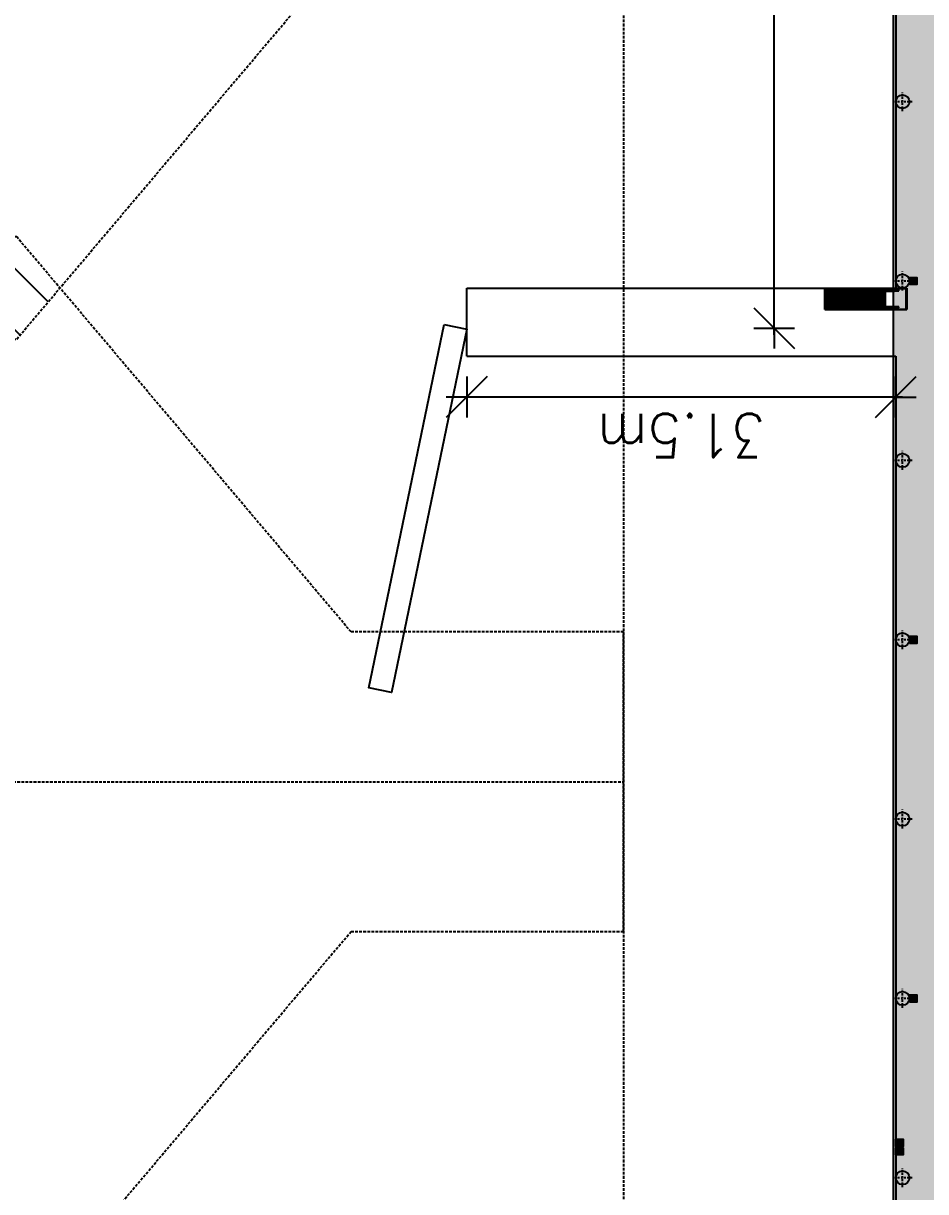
# Model space of a CAD drawing. Header units: millimetres. Extents: x -1 to 12300, y -1929 to 2470.
# Drawn here: x 7136.3 to 7202.6, y -1119.5 to -1033.8 of the extents above; entities that cross this region are included whole.
import ezdxf

# ---------------------------------------------------------------- set-up
doc = ezdxf.new("R2010")
doc.units = ezdxf.units.MM
doc.linetypes.add('DASHDOTBERNUZ', pattern=[0.8, 0.4, -0.2, 0, -0.2])
doc.linetypes.add('HIDDENBERNUZ', pattern=[0.3, 0.2, -0.1])
doc.layers.get('0').update_dxf_attribs({"color": 250})
for name, color, linetype in [('01C', 250, 'Continuous'), ('01cotes', 200, 'Continuous'), ('01TXTINCENDIext', 7, 'Continuous'), ('01TXTINCENDIman', 7, 'Continuous'), ('05CPIL', 250, 'Continuous'), ('0fingers', 250, 'Continuous'), ('0parquing', 250, 'HIDDENBERNUZ'), ('0serveis', 6, 'HIDDENBERNUZ'), ('0Terminal', 250, 'Continuous'), ('espais terminal', 9, 'Continuous')]:
    doc.layers.add(name, color=color, linetype=linetype)
doc.layers.add('TR-AUX-OFICINES', color=9, linetype='Continuous', plot=False)
doc.styles.add('_FERROS', font='romans.shx', dxfattribs={"width": 0.9})
doc.dimstyles.new('_100PS1500', dxfattribs={"dimtxt": 3.2, "dimasz": 3, "dimexe": 0.18, "dimexo": 0.0625, "dimgap": 2, "dimtad": 1, "dimrnd": 0.01, "dimzin": 12, "dimdsep": 46, "dimtxsty": '_FERROS', "dimblk": 'OBLIQUE', "dimcen": 0.09, "dimdle": 0.5, "dimse1": 1, "dimse2": 1, "dimclrt": 7, "dimadec": 0, "dimazin": 0, "dimtfac": 1, "dimtix": 1, "dimtmove": 2, "dimatfit": 3, "dimldrblk": 'OBLIQUE', "dimfxl": 1, "dimtvp": 0.882353, "dimtolj": 1, "dimtzin": 0, "dimarcsym": 0})
pattern_1 = [(360, (37.508332, -17.139966), (2e-18, 0.01), [])]

# ---------------------------------------------------------------- blocks, each defined once
blk = doc.blocks.new('A$C36DD4FB1')
at = {"layer": '0parquing'}
for points in [[(0.016, -40), (35.974, -39.986), (60.504, -10.976), (80.504, -10.968), (80.496, 11.032), (60.496, 11.024), (35.942, 40.014), (-0.016, 40), (0.016, -40)], [(0, 0), (80.5, 0.032)]]:
    blk.add_lwpolyline(points, dxfattribs=at)
blk = doc.blocks.new('PK-GRAN1')
at = {"layer": '01C'}
for p, q in [((68.996, 36.235), (100.496, 36.235)), ((68.996, 31.235), (68.996, 36.235)), ((68.996, 31.235), (100.496, 31.235))]:
    blk.add_line(p, q, dxfattribs=at)
at = {"layer": '0fingers'}
blk.add_lwpolyline([(67.338, 33.579), (68.995, 33.235), (63.461, 6.563), (61.805, 6.907)], close=True, dxfattribs=at)
at = {"layer": '01C', "rotation": 359.977349502434}
blk.add_blockref('A$C36DD4FB1', (0, 0), dxfattribs=at)
blk = doc.blocks.new('_PIL0')
at = {"color": 3, "linetype": 'DASHDOTBERNUZ', "ltscale": 0.4}
for p, q in [((0.7, 0), (-0.7, 0)), ((0, -0.7), (0, 0.7))]:
    blk.add_line(p, q, dxfattribs=at)
blk.add_circle((0, 0), 0.5)
blk = doc.blocks.new('_Oblique')
for p, q in [((0, -0.5), (0, 0.5)), ((0, 0), (0.5, 0))]:
    blk.add_line(p, q)
at = {"layer": '01C', "color": 7, "linetype": 'ByBlock', "lineweight": -2}
blk.add_line((-0.5, -0.5), (0.5, 0.5), dxfattribs=at)
blk = doc.blocks.new('*D77')
at = {"layer": '01cotes', "color": 0, "lineweight": -2, "transparency": 16777216}
blk.add_line((7191.457, -1056.641), (7191.457, -983.141), dxfattribs=at)
at = {"layer": 'DEFPOINTS', "color": 0, "transparency": 16777216}
for p in [(7191.457, -983.641), (7191.457, -983.641), (7191.457, -1056.141)]:
    blk.add_point(p, dxfattribs=at)
at = {"layer": '01cotes', "color": 0, "lineweight": -2, "transparency": 16777216, "xscale": 3, "yscale": 3, "zscale": 3}
for p, rotation in [((7191.457, -983.641), 90), ((7191.457, -1056.141), 270)]:
    blk.add_blockref('_Oblique', p, dxfattribs=dict(at, rotation=rotation))
at = {"layer": '01cotes', "color": 7, "transparency": 16777216, "insert": (7187.857, -1019.891), "char_height": 3.2, "attachment_point": 5, "rotation": 90, "style": '_FERROS'}
blk.add_mtext('\\A1;72.5m', dxfattribs=at)
blk = doc.blocks.new('*D91')
at = {"layer": '01cotes', "color": 0, "lineweight": -2, "transparency": 16777216}
blk.add_line((7200.89, -1061.201), (7168.39, -1061.201), dxfattribs=at)
at = {"layer": 'DEFPOINTS', "color": 0, "transparency": 16777216}
for p in [(7168.89, -1061.201), (7168.89, -1061.201), (7200.39, -1061.201)]:
    blk.add_point(p, dxfattribs=at)
at = {"layer": '01cotes', "color": 0, "lineweight": -2, "transparency": 16777216, "xscale": 3, "yscale": 3, "zscale": 3, "rotation": 180}
blk.add_blockref('_Oblique', (7168.89, -1061.201), dxfattribs=at)
at = {"layer": '01cotes', "color": 0, "lineweight": -2, "transparency": 16777216, "xscale": 3, "yscale": 3, "zscale": 3}
blk.add_blockref('_Oblique', (7200.39, -1061.201), dxfattribs=at)
at = {"layer": '01cotes', "color": 7, "transparency": 16777216, "insert": (7184.64, -1064.024), "char_height": 3.2, "attachment_point": 5, "rotation": 180, "style": '_FERROS'}
blk.add_mtext('\\A1;31.5m', dxfattribs=at)
blk = doc.blocks.new('A$C47A048D5')
at = {"layer": '01C', "linetype": 'Continuous'}
h = blk.add_hatch(dxfattribs=at)
h.set_pattern_fill('USER', color=256, scale=0.01, pattern_type=0)
h.set_pattern_definition(pattern_1)
h.paths.add_polyline_path([(6.019, 1.366), (6.019, 1.441), (0.575, 1.441), (0.575, 1.366)])
h = blk.add_hatch(dxfattribs=at)
h.set_pattern_fill('USER', color=256, scale=0.01, pattern_type=0)
h.set_pattern_definition(pattern_1)
h.paths.add_polyline_path([(6.019, 0.124), (6.019, 0.199), (0.575, 0.199), (0.575, 0.124)])
for p, q in [((0, 1.565), (0, 1.535)), ((6.019, 1.565), (0, 1.565)), ((0, 1.535), (0, 0)), ((6.019, 1.535), (0.03, 1.535)), ((0.03, 0.03), (0.03, 1.535)), ((0.575, 1.366), (0.575, 1.441)), ((0.575, 1.441), (6.019, 1.441)), ((6.019, 1.366), (0.575, 1.366)), ((0.877, 1.334), (0.89, 1.333)), ((0.884, 1.532), (0.908, 1.535)), ((0.89, 1.333), (0.908, 1.332)), ((0.908, 1.535), (0.908, 1.441)), ((0.908, 1.366), (0.908, 1.332)), ((0.908, 1.332), (1.578, 1.332)), ((1.473, 1.535), (1.473, 1.441)), ((1.473, 1.366), (1.473, 1.332)), ((1.578, 1.332), (1.578, 0.232)), ((1.578, 1.332), (6.004, 1.332)), ((1.578, 1.282), (6.019, 1.282)), ((1.578, 1.232), (6.019, 1.232)), ((1.578, 1.182), (6.019, 1.182)), ((1.578, 1.132), (6.019, 1.132)), ((1.578, 1.082), (6.019, 1.082)), ((1.578, 1.032), (6.019, 1.032)), ((1.578, 0.982), (6.019, 0.982)), ((1.578, 0.932), (6.019, 0.932)), ((1.578, 0.882), (6.019, 0.882)), ((6.004, 1.332), (6.019, 1.332)), ((6.019, 0), (0, 0)), ((6.019, 0.03), (0.03, 0.03)), ((0.575, 0.124), (0.575, 0.199)), ((0.575, 0.199), (6.019, 0.199)), ((0.575, 0.124), (6.019, 0.124)), ((0.908, 0.232), (0.877, 0.231)), ((0.908, 0.03), (0.884, 0.033)), ((1.578, 0.232), (0.908, 0.232)), ((0.908, 0.232), (0.908, 0.199)), ((0.908, 0.124), (0.908, 0.03)), ((1.473, 0.199), (1.473, 0.232)), ((1.473, 0.124), (1.473, 0.03)), ((1.578, 0.832), (6.019, 0.832)), ((1.578, 0.782), (6.019, 0.782)), ((1.578, 0.732), (6.019, 0.732)), ((1.578, 0.682), (6.019, 0.682)), ((1.578, 0.632), (6.019, 0.632)), ((1.578, 0.582), (6.019, 0.582)), ((1.578, 0.532), (6.019, 0.532)), ((1.578, 0.482), (6.019, 0.482)), ((1.578, 0.432), (6.019, 0.432)), ((1.578, 0.382), (6.019, 0.382)), ((1.578, 0.332), (6.019, 0.332)), ((1.578, 0.282), (6.019, 0.282)), ((5.765, 0.232), (1.578, 0.232)), ((1.578, 0.232), (6.019, 0.232)), ((6.019, 0.232), (5.765, 0.232))]:
    blk.add_line(p, q, dxfattribs=at)
at = {"layer": '01C'}
blk.add_line((6.019, 0), (6.019, 1.565), dxfattribs=at)
at = {"layer": '01C', "linetype": 'Continuous'}
for centre, radius, start, end in [((1.266, 1.389), 0.417, 161.6493, 172.8122), ((1.276, 1.457), 0.428, 192.34462, 195.03454), ((0.88, 1.351), 0.0175, 196.56175, 261.27328), ((0.886, 1.514), 0.0175, 96.58431, 160.51509), ((1.266, 0.176), 0.417, 187.1878, 198.3507), ((1.276, 0.108), 0.428, 164.96546, 167.65538), ((0.88, 0.214), 0.0175, 98.72672, 163.43825), ((0.886, 0.051), 0.0175, 199.48491, 263.41569)]:
    blk.add_arc(centre, radius, start, end, dxfattribs=at)
blk = doc.blocks.new('A$C39DC0D00')
at = {"layer": '01TXTINCENDIext'}
h = blk.add_hatch(color=7, dxfattribs=at)
h.dxf.hatch_style = 1
h.paths.add_polyline_path([(0.527, 0.537), (0, 0.537), (0, 0), (0.527, 0)])
h.paths.add_polyline_path([(0.51, 0.505), (0.51, 0.031, -0.414214), (0.496, 0.017), (0.031, 0.017, -0.414214), (0.017, 0.031), (0.017, 0.505, -0.414214), (0.031, 0.52), (0.496, 0.52, -0.414214)], flags=16)
h.paths.add_polyline_path([(0.355, 0.446), (0.339, 0.444), (0.335, 0.447), (0.331, 0.45), (0.324, 0.449), (0.316, 0.446), (0.311, 0.449), (0.31, 0.452), (0.292, 0.454), (0.275, 0.453), (0.271, 0.452), (0.271, 0.447), (0.268, 0.446), (0.268, 0.442), (0.275, 0.439), (0.277, 0.428), (0.284, 0.418, -0.120407), (0.329, 0.397, -0.22624), (0.334, 0.387), (0.334, 0.051, -0.414214), (0.32, 0.037), (0.207, 0.037, -0.414214), (0.192, 0.051), (0.192, 0.079), (0.169, 0.079), (0.166, 0.082), (0.166, 0.1), (0.172, 0.103), (0.172, 0.112), (0.17, 0.115), (0.17, 0.136), (0.172, 0.137), (0.172, 0.143), (0.167, 0.169), (0.16, 0.187), (0.141, 0.237), (0.128, 0.271), (0.121, 0.29), (0.116, 0.312), (0.112, 0.331), (0.112, 0.352), (0.115, 0.376), (0.118, 0.387), (0.126, 0.402), (0.137, 0.417), (0.148, 0.426), (0.163, 0.435), (0.178, 0.443), (0.197, 0.45), (0.218, 0.456), (0.236, 0.457), (0.248, 0.457), (0.248, 0.464), (0.277, 0.482), (0.308, 0.493), (0.331, 0.499), (0.333, 0.493), (0.324, 0.491), (0.286, 0.472), (0.283, 0.465), (0.293, 0.465), (0.311, 0.463), (0.328, 0.46), (0.348, 0.454), (0.353, 0.449)], flags=0)
h.paths.add_polyline_path([(0.252, 0.444), (0.252, 0.442), (0.249, 0.442), (0.246, 0.439), (0.246, 0.428), (0.238, 0.418, 0.110621), (0.197, 0.397, 0.22624), (0.192, 0.387), (0.192, 0.099), (0.188, 0.099), (0.185, 0.105), (0.185, 0.113), (0.187, 0.115), (0.187, 0.136), (0.185, 0.137), (0.184, 0.153), (0.181, 0.172), (0.172, 0.196), (0.16, 0.226), (0.144, 0.266), (0.131, 0.302), (0.125, 0.328), (0.125, 0.353), (0.127, 0.37), (0.133, 0.388), (0.144, 0.406), (0.162, 0.421), (0.182, 0.432), (0.205, 0.441), (0.219, 0.444)], flags=0)
h = blk.add_hatch(color=10, dxfattribs=at)
h.paths.add_polyline_path([(0.51, 0.505, 0.414214), (0.496, 0.52), (0.031, 0.52, 0.414214), (0.017, 0.505), (0.017, 0.031, 0.414214), (0.031, 0.017), (0.496, 0.017, 0.414214), (0.51, 0.031)])
h.paths.add_polyline_path([(0.116, 0.312), (0.112, 0.331), (0.112, 0.352), (0.115, 0.376), (0.118, 0.387), (0.126, 0.402), (0.137, 0.417), (0.148, 0.426), (0.163, 0.435), (0.178, 0.443), (0.197, 0.45), (0.218, 0.456), (0.236, 0.457), (0.248, 0.457), (0.248, 0.464), (0.277, 0.482), (0.308, 0.493), (0.331, 0.499), (0.333, 0.493), (0.324, 0.491), (0.286, 0.472), (0.283, 0.465), (0.293, 0.465), (0.311, 0.463), (0.328, 0.46), (0.348, 0.454), (0.353, 0.449), (0.355, 0.446), (0.339, 0.444), (0.335, 0.447), (0.331, 0.45), (0.324, 0.449), (0.316, 0.446), (0.311, 0.449), (0.31, 0.452), (0.292, 0.454), (0.275, 0.453), (0.271, 0.452), (0.271, 0.447), (0.268, 0.446), (0.268, 0.442), (0.275, 0.439), (0.277, 0.428), (0.284, 0.418, -0.120407), (0.329, 0.397, -0.22624), (0.334, 0.387), (0.334, 0.051, -0.414214), (0.32, 0.037), (0.207, 0.037, -0.414214), (0.192, 0.051), (0.192, 0.079), (0.169, 0.079), (0.166, 0.082), (0.166, 0.1), (0.172, 0.103), (0.172, 0.112), (0.17, 0.115), (0.17, 0.136), (0.172, 0.137), (0.172, 0.143), (0.167, 0.169), (0.16, 0.187), (0.141, 0.237), (0.128, 0.271), (0.121, 0.29)], flags=16)
h.paths.add_polyline_path([(0.125, 0.328), (0.125, 0.353), (0.127, 0.37), (0.133, 0.388), (0.144, 0.406), (0.162, 0.421), (0.182, 0.432), (0.205, 0.441), (0.219, 0.444), (0.252, 0.444), (0.252, 0.442), (0.249, 0.442), (0.246, 0.439), (0.246, 0.428), (0.238, 0.418, 0.110621), (0.197, 0.397, 0.22624), (0.192, 0.387), (0.192, 0.099), (0.188, 0.099), (0.185, 0.105), (0.185, 0.113), (0.187, 0.115), (0.187, 0.136), (0.185, 0.137), (0.184, 0.153), (0.181, 0.172), (0.172, 0.196), (0.16, 0.226), (0.144, 0.266), (0.131, 0.302)], flags=0)
h.paths.add_polyline_path([(0.192, 0.387, -0.22624), (0.197, 0.397, -0.110621), (0.238, 0.418), (0.246, 0.428), (0.246, 0.439), (0.249, 0.442), (0.252, 0.442), (0.252, 0.444), (0.219, 0.444), (0.205, 0.441), (0.182, 0.432), (0.162, 0.421), (0.144, 0.406), (0.133, 0.388), (0.127, 0.37), (0.125, 0.353), (0.125, 0.328), (0.131, 0.302), (0.144, 0.266), (0.16, 0.226), (0.172, 0.196), (0.181, 0.172), (0.184, 0.153), (0.185, 0.137), (0.187, 0.136), (0.187, 0.115), (0.185, 0.113), (0.185, 0.105), (0.188, 0.099), (0.192, 0.099)], flags=0)
h = blk.add_hatch(color=255, dxfattribs=at)
h.paths.add_polyline_path([(0.334, 0.387, 0.22624), (0.329, 0.397, 0.120407), (0.284, 0.418), (0.277, 0.428), (0.275, 0.439), (0.268, 0.442), (0.268, 0.446), (0.271, 0.447), (0.271, 0.452), (0.275, 0.453), (0.292, 0.454), (0.31, 0.452), (0.311, 0.449), (0.316, 0.446), (0.324, 0.449), (0.331, 0.45), (0.335, 0.447), (0.339, 0.444), (0.355, 0.446), (0.353, 0.449), (0.348, 0.454), (0.328, 0.46), (0.311, 0.463), (0.293, 0.465), (0.283, 0.465), (0.286, 0.472), (0.324, 0.491), (0.333, 0.493), (0.331, 0.499), (0.308, 0.493), (0.277, 0.482), (0.248, 0.464), (0.248, 0.457), (0.236, 0.457), (0.218, 0.456), (0.197, 0.45), (0.178, 0.443), (0.163, 0.435), (0.148, 0.426), (0.137, 0.417), (0.126, 0.402), (0.118, 0.387), (0.115, 0.376), (0.112, 0.352), (0.112, 0.331), (0.116, 0.312), (0.121, 0.29), (0.128, 0.271), (0.141, 0.237), (0.16, 0.187), (0.167, 0.169), (0.172, 0.143), (0.172, 0.137), (0.17, 0.136), (0.17, 0.115), (0.172, 0.112), (0.172, 0.103), (0.166, 0.1), (0.166, 0.082), (0.169, 0.079), (0.192, 0.079), (0.192, 0.051, 0.414214), (0.207, 0.037), (0.32, 0.037, 0.414214), (0.334, 0.051)])
h.paths.add_polyline_path([(0.192, 0.099), (0.188, 0.099), (0.185, 0.105), (0.185, 0.113), (0.187, 0.115), (0.187, 0.136), (0.185, 0.137), (0.184, 0.153), (0.181, 0.172), (0.172, 0.196), (0.16, 0.226), (0.144, 0.266), (0.131, 0.302), (0.125, 0.328), (0.125, 0.353), (0.127, 0.37), (0.133, 0.388), (0.144, 0.406), (0.162, 0.421), (0.182, 0.432), (0.205, 0.441), (0.219, 0.444), (0.252, 0.444), (0.252, 0.442), (0.249, 0.442), (0.246, 0.439), (0.246, 0.428), (0.238, 0.418, 0.110621), (0.197, 0.397, 0.22624), (0.192, 0.387)], flags=16)
blk.add_hatch(color=10, dxfattribs=at).paths.add_polyline_path([(0.192, 0.387, -0.22624), (0.197, 0.397, -0.110621), (0.238, 0.418), (0.246, 0.428), (0.246, 0.439), (0.249, 0.442), (0.252, 0.442), (0.252, 0.444), (0.219, 0.444), (0.205, 0.441), (0.182, 0.432), (0.162, 0.421), (0.144, 0.406), (0.133, 0.388), (0.127, 0.37), (0.125, 0.353), (0.125, 0.328), (0.131, 0.302), (0.144, 0.266), (0.16, 0.226), (0.172, 0.196), (0.181, 0.172), (0.184, 0.153), (0.185, 0.137), (0.187, 0.136), (0.187, 0.115), (0.185, 0.113), (0.185, 0.105), (0.188, 0.099), (0.192, 0.099)])
at = {"layer": '01TXTINCENDIext', "color": 255}
for p, q in [((0.017, 0.031), (0.017, 0.505)), ((0.031, 0.52), (0.496, 0.52)), ((0.496, 0.017), (0.031, 0.017)), ((0.51, 0.505), (0.51, 0.031))]:
    blk.add_line(p, q, dxfattribs=at)
at = {"layer": '01TXTINCENDIext', "color": 7}
blk.add_lwpolyline([(0, 0.537), (0.527, 0.537), (0.527, 0), (0, 0)], close=True, dxfattribs=at)
at = {"layer": '01TXTINCENDIext', "color": 255}
for points in [[(0.284, 0.418), (0.277, 0.428), (0.275, 0.439), (0.268, 0.442), (0.268, 0.446), (0.271, 0.447), (0.271, 0.452), (0.275, 0.453), (0.292, 0.454), (0.31, 0.452), (0.311, 0.449), (0.316, 0.446), (0.324, 0.449), (0.331, 0.45), (0.335, 0.447), (0.339, 0.444), (0.355, 0.446), (0.353, 0.449), (0.348, 0.454), (0.328, 0.46), (0.311, 0.463), (0.293, 0.465), (0.283, 0.465), (0.286, 0.472), (0.324, 0.491), (0.333, 0.493), (0.331, 0.499), (0.308, 0.493), (0.277, 0.482), (0.248, 0.464), (0.248, 0.457), (0.236, 0.457), (0.218, 0.456), (0.197, 0.45), (0.178, 0.443), (0.163, 0.435), (0.148, 0.426), (0.137, 0.417), (0.126, 0.402), (0.118, 0.387), (0.115, 0.376), (0.112, 0.352), (0.112, 0.331), (0.116, 0.312), (0.121, 0.29), (0.128, 0.271), (0.141, 0.237), (0.16, 0.187), (0.167, 0.169), (0.172, 0.143), (0.172, 0.137), (0.17, 0.136), (0.17, 0.115), (0.172, 0.112), (0.172, 0.103), (0.166, 0.1), (0.166, 0.082), (0.169, 0.079), (0.192, 0.079)], [(0.192, 0.099), (0.188, 0.099), (0.185, 0.105), (0.185, 0.113), (0.187, 0.115), (0.187, 0.136), (0.185, 0.137), (0.184, 0.153), (0.181, 0.172), (0.172, 0.196), (0.16, 0.226), (0.144, 0.266), (0.131, 0.302), (0.125, 0.328), (0.125, 0.353), (0.127, 0.37), (0.133, 0.388), (0.144, 0.406), (0.162, 0.421), (0.182, 0.432), (0.205, 0.441), (0.219, 0.444), (0.252, 0.444), (0.252, 0.442), (0.249, 0.442), (0.246, 0.439), (0.246, 0.428), (0.238, 0.418)], [(0.192, 0.387), (0.192, 0.099)]]:
    blk.add_lwpolyline(points, dxfattribs=at)
blk.add_lwpolyline([(0.192, 0.079), (0.192, 0.051, 0.414214), (0.207, 0.037), (0.32, 0.037, 0.414214), (0.334, 0.051), (0.334, 0.387)], format="xyb", dxfattribs=at)
for centre, radius, start, end in [((0.031, 0.505), 0.0144, 90, 180), ((0.031, 0.031), 0.0144, 180, 270), ((0.205, 0.387), 0.0128, 129.00802, 180), ((0.263, 0.315), 0.105, 103.75823, 129.00802), ((0.263, 0.315), 0.105, 50.99198, 78.4551), ((0.321, 0.387), 0.0128, 0, 50.99198), ((0.496, 0.505), 0.0144, 0, 90), ((0.496, 0.031), 0.0144, 270, 0)]:
    blk.add_arc(centre, radius, start, end, dxfattribs=at)
blk = doc.blocks.new('MANGERA')
at = {"layer": '01TXTINCENDIext'}
h = blk.add_hatch(color=7, dxfattribs=at)
h.dxf.hatch_style = 1
h.paths.add_polyline_path([(0.527, 0.537), (0, 0.537), (0, 0), (0.527, 0)])
h.paths.add_polyline_path([(0.031, 0.52), (0.496, 0.52, -0.414214), (0.51, 0.505), (0.51, 0.031, -0.414214), (0.496, 0.017), (0.031, 0.017, -0.414214), (0.017, 0.031), (0.017, 0.505, -0.414214)], flags=16)
h.paths.add_polyline_path([(0.101, 0.49), (0.105, 0.49), (0.105, 0.204), (0.101, 0.204)], flags=0)
h.paths.add_polyline_path([(0.147, 0.477), (0.147, 0.179, -1), (0.119, 0.179), (0.119, 0.477, -1)], flags=0)
h.paths.add_polyline_path([(0.186, 0.477), (0.186, 0.203, -1), (0.158, 0.203), (0.158, 0.477, -1)], flags=0)
h.paths.add_polyline_path([(0.224, 0.477), (0.224, 0.203, -1), (0.196, 0.203), (0.196, 0.477, -1)], flags=0)
h.paths.add_polyline_path([(0.262, 0.477), (0.262, 0.203, -1), (0.234, 0.203), (0.234, 0.477, -1)], flags=0)
h.paths.add_polyline_path([(0.3, 0.477), (0.3, 0.203, -1), (0.272, 0.203), (0.272, 0.477, -1)], flags=0)
h.paths.add_polyline_path([(0.311, 0.49), (0.315, 0.49), (0.315, 0.352), (0.367, 0.352, -25.210419), (0.367, 0.345), (0.315, 0.345), (0.315, 0.204), (0.311, 0.204)], flags=0)
h.paths.add_polyline_path([(0.114, 0.157), (0.152, 0.157), (0.152, 0.148), (0.114, 0.148)], flags=0)
h.paths.add_polyline_path([(0.403, 0.381), (0.403, 0.352), (0.373, 0.352, -0.36031)], flags=0)
h.paths.add_polyline_path([(0.118, 0.147), (0.148, 0.147), (0.148, 0.118), (0.118, 0.118)], flags=0)
h.paths.add_polyline_path([(0.373, 0.345), (0.403, 0.345), (0.403, 0.316, -0.36031)], flags=0)
h.paths.add_polyline_path([(0.409, 0.381, -0.36031), (0.438, 0.352), (0.409, 0.352)], flags=0)
h.paths.add_polyline_path([(0.113, 0.115), (0.153, 0.115), (0.153, 0.106), (0.113, 0.106)], flags=0)
h.paths.add_polyline_path([(0.409, 0.345), (0.438, 0.345, -0.36031), (0.409, 0.316)], flags=0)
h.paths.add_polyline_path([(0.118, 0.101), (0.148, 0.101), (0.143, 0.066), (0.125, 0.066)], flags=0)
h.paths.add_polyline_path([(0.127, 0.063), (0.139, 0.063), (0.139, 0.053), (0.127, 0.053)], flags=0)
h = blk.add_hatch(color=10, dxfattribs=at)
h.paths.add_polyline_path([(0.031, 0.52, 0.414214), (0.017, 0.505), (0.017, 0.031, 0.414214), (0.031, 0.017), (0.496, 0.017, 0.414214), (0.51, 0.031), (0.51, 0.505, 0.414214), (0.496, 0.52)])
h.paths.add_polyline_path([(0.367, 0.345), (0.315, 0.345), (0.315, 0.204), (0.311, 0.204), (0.311, 0.49), (0.315, 0.49), (0.315, 0.352), (0.367, 0.352, -25.210419)], flags=16)
h.paths.add_polyline_path([(0.409, 0.381, -0.36031), (0.438, 0.352), (0.409, 0.352)], flags=0)
h.paths.add_polyline_path([(0.403, 0.381), (0.403, 0.352), (0.373, 0.352, -0.36031)], flags=0)
h.paths.add_polyline_path([(0.438, 0.345, -0.36031), (0.409, 0.316), (0.409, 0.345)], flags=0)
h.paths.add_polyline_path([(0.403, 0.345), (0.403, 0.316, -0.36031), (0.373, 0.345)], flags=0)
h.paths.add_polyline_path([(0.3, 0.203, -1), (0.272, 0.203), (0.272, 0.477, -1), (0.3, 0.477)], flags=16)
h.paths.add_polyline_path([(0.262, 0.203, -1), (0.234, 0.203), (0.234, 0.477, -1), (0.262, 0.477)], flags=16)
h.paths.add_polyline_path([(0.224, 0.203, -1), (0.196, 0.203), (0.196, 0.477, -1), (0.224, 0.477)], flags=16)
h.paths.add_polyline_path([(0.186, 0.203, -1), (0.158, 0.203), (0.158, 0.477, -1), (0.186, 0.477)], flags=16)
h.paths.add_polyline_path([(0.147, 0.179, -1), (0.119, 0.179), (0.119, 0.477, -1), (0.147, 0.477)], flags=16)
h.paths.add_polyline_path([(0.105, 0.204), (0.101, 0.204), (0.101, 0.49), (0.105, 0.49)], flags=16)
h.paths.add_polyline_path([(0.152, 0.157), (0.152, 0.148), (0.114, 0.148), (0.114, 0.157)], flags=16)
h.paths.add_polyline_path([(0.148, 0.147), (0.148, 0.118), (0.118, 0.118), (0.118, 0.147)], flags=16)
h.paths.add_polyline_path([(0.153, 0.115), (0.153, 0.106), (0.113, 0.106), (0.113, 0.115)], flags=16)
h.paths.add_polyline_path([(0.148, 0.101), (0.143, 0.066), (0.125, 0.066), (0.118, 0.101)], flags=16)
h.paths.add_polyline_path([(0.139, 0.063), (0.139, 0.053), (0.127, 0.053), (0.127, 0.063)], flags=16)
h = blk.add_hatch(color=7, dxfattribs=at)
h.dxf.hatch_style = 1
h.paths.add_polyline_path([(0.147, 0.477, 1), (0.119, 0.477), (0.119, 0.179, 1), (0.147, 0.179)])
h.paths.add_polyline_path([(0.186, 0.477, 1), (0.158, 0.477), (0.158, 0.203, 1), (0.186, 0.203)])
h.paths.add_polyline_path([(0.224, 0.477, 1), (0.196, 0.477), (0.196, 0.203, 1), (0.224, 0.203)])
h.paths.add_polyline_path([(0.262, 0.477, 1), (0.234, 0.477), (0.234, 0.203, 1), (0.262, 0.203)])
h.paths.add_polyline_path([(0.3, 0.477, 1), (0.272, 0.477), (0.272, 0.203, 1), (0.3, 0.203)])
h.paths.add_polyline_path([(0.105, 0.49), (0.101, 0.49), (0.101, 0.204), (0.105, 0.204)])
h.paths.add_polyline_path([(0.315, 0.49), (0.311, 0.49), (0.311, 0.204), (0.315, 0.204)])
h.paths.add_polyline_path([(0.367, 0.352), (0.315, 0.352), (0.315, 0.345), (0.367, 0.345, 25.210419)])
h.paths.add_polyline_path([(0.373, 0.345), (0.403, 0.345), (0.403, 0.316, -0.36031)], flags=16)
h.paths.add_polyline_path([(0.373, 0.352, -0.36031), (0.403, 0.381), (0.403, 0.352)], flags=16)
h.paths.add_polyline_path([(0.409, 0.345), (0.438, 0.345, -0.36031), (0.409, 0.316)], flags=16)
h.paths.add_polyline_path([(0.409, 0.352), (0.409, 0.381, -0.36031), (0.438, 0.352)], flags=16)
h.paths.add_polyline_path([(0.152, 0.157), (0.114, 0.157), (0.114, 0.148), (0.152, 0.148)])
h.paths.add_polyline_path([(0.148, 0.147), (0.118, 0.147), (0.118, 0.118), (0.148, 0.118)])
h.paths.add_polyline_path([(0.153, 0.115), (0.113, 0.115), (0.113, 0.106), (0.153, 0.106)])
h.paths.add_polyline_path([(0.148, 0.101), (0.118, 0.101), (0.125, 0.066), (0.143, 0.066)])
h.paths.add_polyline_path([(0.139, 0.063), (0.127, 0.063), (0.127, 0.053), (0.139, 0.053)])
at = {"layer": '01TXTINCENDIext', "color": 255}
for p, q in [((0.017, 0.031), (0.017, 0.505)), ((0.031, 0.52), (0.496, 0.52)), ((0.496, 0.017), (0.031, 0.017)), ((0.367, 0.352), (0.315, 0.352)), ((0.367, 0.345), (0.315, 0.345)), ((0.403, 0.352), (0.373, 0.352)), ((0.403, 0.345), (0.373, 0.345)), ((0.403, 0.381), (0.403, 0.352)), ((0.403, 0.345), (0.403, 0.316)), ((0.409, 0.381), (0.409, 0.352)), ((0.438, 0.352), (0.409, 0.352)), ((0.409, 0.345), (0.409, 0.316)), ((0.438, 0.345), (0.409, 0.345)), ((0.51, 0.505), (0.51, 0.031))]:
    blk.add_line(p, q, dxfattribs=at)
at = {"layer": '01TXTINCENDIext', "color": 7}
blk.add_lwpolyline([(0, 0.537), (0.527, 0.537), (0.527, 0), (0, 0)], close=True, dxfattribs=at)
at = {"layer": '01TXTINCENDIext', "color": 255}
for points in [[(0.101, 0.49), (0.105, 0.49), (0.105, 0.204), (0.101, 0.204)], [(0.113, 0.115), (0.153, 0.115), (0.153, 0.106), (0.113, 0.106)], [(0.114, 0.157), (0.152, 0.157), (0.152, 0.148), (0.114, 0.148)], [(0.118, 0.147), (0.148, 0.147), (0.148, 0.118), (0.118, 0.118)], [(0.118, 0.101), (0.148, 0.101), (0.143, 0.066), (0.125, 0.066)], [(0.127, 0.063), (0.139, 0.063), (0.139, 0.053), (0.127, 0.053)], [(0.311, 0.49), (0.315, 0.49), (0.315, 0.204), (0.311, 0.204)]]:
    blk.add_lwpolyline(points, close=True, dxfattribs=at)
for points in [[(0.119, 0.179), (0.119, 0.477)], [(0.147, 0.477), (0.147, 0.179)], [(0.158, 0.203), (0.158, 0.477)], [(0.186, 0.477), (0.186, 0.203)], [(0.196, 0.203), (0.196, 0.477)], [(0.224, 0.477), (0.224, 0.203)], [(0.234, 0.203), (0.234, 0.477)], [(0.262, 0.477), (0.262, 0.203)], [(0.272, 0.203), (0.272, 0.477)], [(0.3, 0.477), (0.3, 0.203)]]:
    blk.add_lwpolyline(points, dxfattribs=at)
for centre, radius, start, end in [((0.031, 0.505), 0.0144, 90, 180), ((0.031, 0.031), 0.0144, 180, 270), ((0.133, 0.477), 0.0139, 0, 180), ((0.133, 0.179), 0.0139, 180, 0), ((0.172, 0.477), 0.0139, 0, 180), ((0.172, 0.203), 0.0139, 180, 0), ((0.21, 0.477), 0.0139, 0, 180), ((0.21, 0.203), 0.0139, 180, 0), ((0.248, 0.477), 0.0139, 0, 180), ((0.248, 0.203), 0.0139, 180, 0), ((0.286, 0.477), 0.0139, 0, 180), ((0.286, 0.203), 0.0139, 180, 0), ((0.406, 0.348), 0.0384, 184.54302, 175.45698), ((0.406, 0.348), 0.0325, 95.37079, 174.62921), ((0.406, 0.348), 0.0325, 185.37079, 264.62921), ((0.406, 0.348), 0.0325, 5.37079, 84.62921), ((0.406, 0.348), 0.0325, 275.37079, 354.62921), ((0.496, 0.505), 0.0144, 0, 90), ((0.496, 0.031), 0.0144, 270, 0)]:
    blk.add_arc(centre, radius, start, end, dxfattribs=at)
blk = doc.blocks.new('PULSADOR')
at = {"layer": '01TXTINCENDIext'}
h = blk.add_hatch(color=10, dxfattribs=at)
h.paths.add_polyline_path([(0.527, 0.537), (0, 0.537), (0, 0), (0.527, 0)])
h.paths.add_polyline_path([(0.031, 0.52), (0.496, 0.52, -0.414214), (0.51, 0.505), (0.51, 0.031, -0.414214), (0.496, 0.017), (0.031, 0.017, -0.414214), (0.017, 0.031), (0.017, 0.505, -0.414214)], flags=16)
h.paths.add_polyline_path([(0.434, 0.268, -1), (0.094, 0.268, -1)], flags=0)
h.paths.add_polyline_path([(0.339, 0.268, -1), (0.189, 0.268, -1)], flags=0)
h = blk.add_hatch(color=7, dxfattribs=at)
h.dxf.hatch_style = 1
h.paths.add_polyline_path([(0.51, 0.505, 0.414214), (0.496, 0.52), (0.031, 0.52, 0.414214), (0.017, 0.505), (0.017, 0.031, 0.414214), (0.031, 0.017), (0.496, 0.017, 0.414214), (0.51, 0.031)])
h.paths.add_polyline_path([(0.434, 0.268, -1), (0.094, 0.268, -1)], flags=16)
h.paths.add_polyline_path([(0.339, 0.268, -1), (0.189, 0.268, -1)], flags=0)
h = blk.add_hatch(color=7, dxfattribs=at)
h.dxf.hatch_style = 1
h.paths.add_polyline_path([(0.339, 0.268, 1), (0.189, 0.268, 1)])
at = {"layer": '01TXTINCENDIext', "color": 255}
for p, q in [((0.017, 0.031), (0.017, 0.505)), ((0.496, 0.017), (0.031, 0.017)), ((0.51, 0.505), (0.51, 0.031))]:
    blk.add_line(p, q, dxfattribs=at)
at = {"layer": '01TXTINCENDIext', "color": 7}
blk.add_lwpolyline([(0, 0.537), (0.527, 0.537), (0.527, 0), (0, 0)], close=True, dxfattribs=at)
for radius in [0.17, 0.075]:
    blk.add_circle((0.264, 0.268), radius, dxfattribs=at)
at = {"layer": '01TXTINCENDIext', "color": 255}
for centre, start, end in [((0.031, 0.505), 90, 180), ((0.031, 0.031), 180, 270), ((0.496, 0.505), 0, 90), ((0.496, 0.031), 270, 0)]:
    blk.add_arc(centre, 0.0144, start, end, dxfattribs=at)

msp = doc.modelspace()

# ---------------------------------------------------------------- hatches: boundary and pattern name
at = {"layer": '0parquing'}
h = msp.add_hatch(dxfattribs=at)
h.set_pattern_fill('ANSI31', color=256)
h.set_pattern_definition([(135, (8267.587, -1846.8883), (-2.245064, -2.245064), [])])
h.paths.add_polyline_path([(7099.895, -1049.445), (7099.895, -1056.945), (7135.853, -1056.945), (7139.026, -1053.195), (7135.853, -1049.445)])
h.paths.add_polyline_path([(7115.39, -976.945), (7115.39, -981.276), (7139.518, -981.276), (7135.853, -976.945)])
h.paths.add_polyline_path([(7115.39, -918.276), (7115.39, -923.162), (7144.383, -923.162), (7146.827, -920.719), (7144.383, -918.276)])
h.paths.add_polyline_path([(7115.39, -860.162), (7115.39, -867.662), (7144.383, -867.662), (7148.134, -863.912), (7144.383, -860.162)])
h.paths.add_polyline_path([(7115.39, -804.662), (7115.39, -812.162), (7144.383, -812.162), (7148.134, -808.412), (7144.383, -804.662)])
h.paths.add_polyline_path([(7078.453, -686.297), (7078.453, -693.797), (7107.446, -693.797), (7111.197, -690.047), (7107.446, -686.297)])
h.paths.add_polyline_path([(7118.866, -545.43), (7116.661, -552.599), (7144.373, -561.122), (7149.061, -558.64), (7146.577, -553.953)])
h.paths.add_polyline_path([(7135.181, -492.382), (7132.976, -499.551), (7160.688, -508.074), (7165.376, -505.592), (7162.892, -500.905)])
h.paths.add_polyline_path([(7287, -466.861), (7285.487, -469.68), (7288.323, -471.162), (7309.697, -464.589), (7308.374, -460.287)])
h.paths.add_polyline_path([(7298.611, -504.616), (7297.098, -507.435), (7299.934, -508.917), (7321.308, -502.343), (7319.985, -498.042)])
h.paths.add_polyline_path([(7310.223, -542.37), (7308.71, -545.19), (7311.546, -546.672), (7332.92, -540.098), (7331.597, -535.797)])
h.paths.add_polyline_path([(7353.465, -637.719), (7351.19, -639.969), (7353.465, -642.219), (7375.827, -642.219), (7375.827, -637.719)])
h.paths.add_polyline_path([(7353.465, -677.219), (7351.19, -679.469), (7353.465, -681.719), (7375.827, -681.719), (7375.827, -677.219)])
h.paths.add_polyline_path([(7316.528, -796.187), (7314.253, -798.437), (7316.528, -800.687), (7338.89, -800.687), (7338.89, -796.187)])
h.paths.add_polyline_path([(7316.528, -835.687), (7314.253, -837.937), (7316.528, -840.187), (7338.89, -840.187), (7338.89, -835.687)])
h.paths.add_polyline_path([(7316.528, -875.187), (7314.253, -877.437), (7316.528, -879.687), (7338.89, -879.687), (7338.89, -875.187)])
h.paths.add_polyline_path([(7316.528, -914.687), (7314.253, -916.937), (7316.528, -919.187), (7338.89, -919.187), (7338.89, -914.687)])
h.paths.add_polyline_path([(7316.528, -954.187), (7314.253, -956.437), (7316.528, -958.687), (7338.89, -958.687), (7338.89, -954.187)])
h.paths.add_polyline_path([(7316.528, -993.687), (7314.253, -995.937), (7316.528, -998.187), (7338.89, -998.187), (7338.89, -993.687)])
h.paths.add_polyline_path([(7316.528, -1033.187), (7314.253, -1035.437), (7316.528, -1037.687), (7338.89, -1037.687), (7338.89, -1033.187)])
h.paths.add_polyline_path([(7316.528, -1072.687), (7314.253, -1074.937), (7316.528, -1077.187), (7338.89, -1077.187), (7338.89, -1072.687)])
h.paths.add_polyline_path([(7316.528, -1112.187), (7314.253, -1114.437), (7316.528, -1116.687), (7338.89, -1116.687), (7338.89, -1112.187)])
at = {"layer": 'espais terminal'}
h = msp.add_hatch(color=170, dxfattribs=at)
h.dxf.hatch_style = 1
h.paths.add_polyline_path([(7193.187, -592.245, 0.222843), (7198.549, -630.253), (7176.03, -630.253), (7182.156, -650.371, 0.552606), (7185.463, -724.613), (7200.19, -724.613), (7200.19, -1151.831), (7236.39, -1151.831), (7236.39, -451.773)])

# ---------------------------------------------------------------- linework, layer by layer
at = {"layer": '0serveis'}
msp.add_line((7180.39, -769.187), (7180.39, -1151.731), dxfattribs=at)
at = {"layer": '0Terminal'}
for p, q in [((7200.19, -985.709), (7200.19, -1053.209)), ((7200.39, -985.709), (7200.39, -1053.209)), ((7200.19, -1058.209), (7200.19, -1161.631)), ((7200.39, -1058.209), (7200.39, -1161.831))]:
    msp.add_line(p, q, dxfattribs=at)
at = {"layer": 'TR-AUX-OFICINES'}
msp.add_lwpolyline([(7200.19, -1151.831), (7236.39, -1151.831), (7236.39, -451.773), (7193.187, -592.245, 0.222843), (7198.549, -630.253), (7176.03, -630.253), (7182.156, -650.371, 0.552606), (7185.463, -724.613), (7200.19, -724.613), (7200.19, -1151.831)], format="xyb", dxfattribs=at)

# ---------------------------------------------------------------- block references
at = {"layer": '01C'}
for p in [(7099.895, -1016.945), (7099.895, -1089.445)]:
    msp.add_blockref('PK-GRAN1', p, dxfattribs=at)
at = {"layer": '01C', "xscale": -1}
msp.add_blockref('A$C47A048D5', (7201.186, -1054.774), dxfattribs=at)
at = {"layer": '01TXTINCENDIext', "rotation": 90}
for p in [(7201.927, -1052.951), (7201.927, -1079.284), (7201.927, -1105.617)]:
    msp.add_blockref('A$C39DC0D00', p, dxfattribs=at)
at = {"layer": '01TXTINCENDIman', "rotation": 90}
for name, p in [('PULSADOR', (7200.927, -1116.219)), ('MANGERA', (7200.927, -1116.846))]:
    msp.add_blockref(name, p, dxfattribs=at)
at = {"layer": '05CPIL'}
for p in [(7200.89, -1039.52), (7200.89, -1052.687), (7200.89, -1065.854), (7200.89, -1079.02), (7200.89, -1092.187), (7200.89, -1105.354), (7200.89, -1118.52)]:
    msp.add_blockref('_PIL0', p, dxfattribs=at)

# ---------------------------------------------------------------- dimensions: what is measured, and where the dimension line sits
at = {"layer": '01cotes'}
for base, p1, p2, angle, override, picture, middle in [((7191.457, -983.641), (7191.457, -1056.141), (7191.457, -983.641), 90, {"dimpost": 'm'}, '*D77', (7187.857, -1019.891)), ((7168.89, -1061.201), (7200.39, -1061.201), (7168.89, -1061.201), 180, {"dimtad": 0, "dimpost": 'm'}, '*D91', (7184.64, -1064.024))]:
    dim = msp.add_linear_dim(base=base, p1=p1, p2=p2, angle=angle, dimstyle='_100PS1500', override=override, dxfattribs=at)
    dim.commit()
    dim.dimension.update_dxf_attribs({"geometry": picture, "text_midpoint": middle})

doc.saveas('drawing.dxf')
